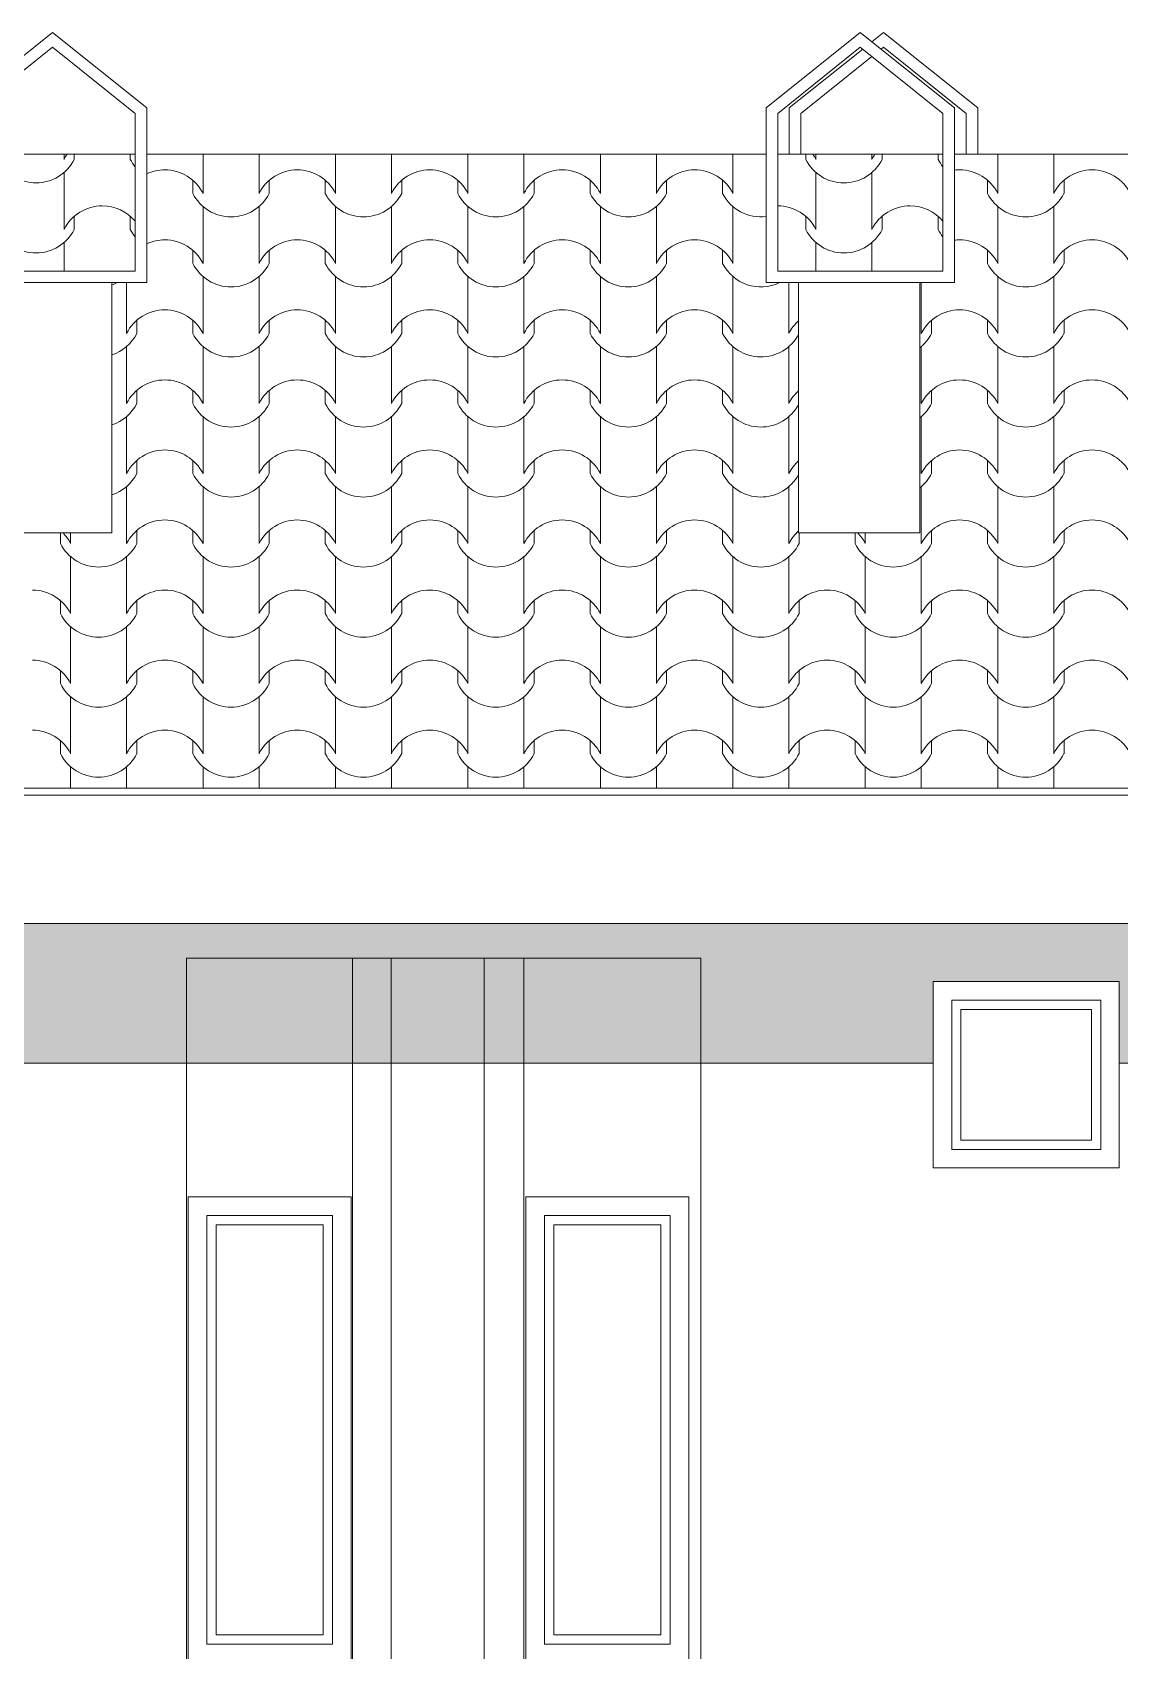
# Model space of a CAD drawing. Header units: millimetres. Extents: x 2791058 to 2855058, y -67651 to -18651.
# Drawn here: x 2807008 to 2809343, y -31333 to -27859 of the extents above; entities that cross this region are included whole.
import ezdxf

# ---------------------------------------------------------------- set-up
doc = ezdxf.new("R2010")
doc.units = ezdxf.units.MM
doc.header["$MEASUREMENT"] = 0
doc.linetypes.add('Hidden Line', pattern=[195.611112, 141.111112, -54.5])
for name, color, linetype, lineweight in [('Exterior walls_Pen_No__1', 7, 'Continuous', 0), ('Exterior walls_Pen_No__80', 3, 'Continuous', 0), ('Lines_Pen_No__20', 1, 'Continuous', 0), ('Shell - Roof_Pen_No__20', 1, 'Continuous', 0), ('Shell - Roof_Pen_No__21', 7, 'Continuous', 0), ('Structural - Bearing_Pen_No__1', 7, 'Continuous', 0)]:
    doc.layers.add(name, color=color, linetype=linetype, lineweight=lineweight)
doc.layers.add('Structural - Bearing_Pen_No__62', color=7, linetype='Continuous', lineweight=0, true_color=0xaaaaaa)

# ---------------------------------------------------------------- blocks, each defined once
blk = doc.blocks.new('*X2', base_point=(2247653.8, -76425))
at = {"layer": 'Structural - Bearing_Pen_No__62', "color": 253, "linetype": 'Continuous', "lineweight": 0, "true_color": 0xaaaaaa}
for p, q in [((2807374.2, -28120.8), (2807374.2, -28144)), ((2807494.5, -28120.8), (2807494.5, -28144)), ((2807658.7, -28120.8), (2807658.7, -28144)), ((2807779, -28120.8), (2807779, -28144)), ((2807943.2, -28120.8), (2807943.2, -28144)), ((2808063.4, -28120.8), (2808063.4, -28144)), ((2808227.7, -28120.8), (2808227.7, -28144)), ((2808347.9, -28120.8), (2808347.9, -28144)), ((2808512.2, -28120.8), (2808512.2, -28144)), ((2809081.1, -28120.8), (2809081.1, -28144)), ((2809201.4, -28120.8), (2809201.4, -28144)), ((2807374.2, -28144), (2807374.2, -28205)), ((2807494.5, -28144), (2807494.5, -28205)), ((2807658.7, -28144), (2807658.7, -28205)), ((2807779, -28144), (2807779, -28205)), ((2807943.2, -28144), (2807943.2, -28205)), ((2808063.4, -28144), (2808063.4, -28205)), ((2808227.7, -28144), (2808227.7, -28205)), ((2808347.9, -28144), (2808347.9, -28205)), ((2808512.2, -28144), (2808512.2, -28205)), ((2809081.1, -28144), (2809081.1, -28205)), ((2809201.4, -28144), (2809201.4, -28205)), ((2807352.2, -28176.9), (2807352.2, -28205)), ((2807516.5, -28176.9), (2807516.5, -28205)), ((2807636.7, -28176.9), (2807636.7, -28205)), ((2807801, -28176.9), (2807801, -28205)), ((2807921.2, -28176.9), (2807921.2, -28205)), ((2808085.4, -28176.9), (2808085.4, -28205)), ((2808205.7, -28176.9), (2808205.7, -28205)), ((2808369.9, -28176.9), (2808369.9, -28205)), ((2808490.2, -28176.9), (2808490.2, -28205)), ((2809059.1, -28176.9), (2809059.1, -28205)), ((2809223.4, -28176.9), (2809223.4, -28205)), ((2807374.2, -28233.4), (2807374.2, -28294.3)), ((2807494.5, -28233.4), (2807494.5, -28294.3)), ((2807658.7, -28233.4), (2807658.7, -28294.3)), ((2807779, -28233.4), (2807779, -28294.3)), ((2807943.2, -28233.4), (2807943.2, -28294.3)), ((2808063.4, -28233.4), (2808063.4, -28294.3)), ((2808227.7, -28233.4), (2808227.7, -28294.3)), ((2808347.9, -28233.4), (2808347.9, -28294.3)), ((2808512.2, -28233.4), (2808512.2, -28294.3)), ((2809081.1, -28233.4), (2809081.1, -28294.3)), ((2809201.4, -28233.4), (2809201.4, -28294.3)), ((2807374.2, -28294.3), (2807374.2, -28355.3)), ((2807494.5, -28294.3), (2807494.5, -28355.3)), ((2807658.7, -28294.3), (2807658.7, -28355.3)), ((2807779, -28294.3), (2807779, -28355.3)), ((2807943.2, -28294.3), (2807943.2, -28355.3)), ((2808063.4, -28294.3), (2808063.4, -28355.3)), ((2808227.7, -28294.3), (2808227.7, -28355.3)), ((2808347.9, -28294.3), (2808347.9, -28355.3)), ((2808512.2, -28294.3), (2808512.2, -28355.3)), ((2809081.1, -28294.3), (2809081.1, -28355.3)), ((2809201.4, -28294.3), (2809201.4, -28355.3)), ((2807352.2, -28327.3), (2807352.2, -28355.3)), ((2807516.5, -28327.3), (2807516.5, -28355.3)), ((2807636.7, -28327.3), (2807636.7, -28355.3)), ((2807801, -28327.3), (2807801, -28355.3)), ((2807921.2, -28327.3), (2807921.2, -28355.3)), ((2808085.4, -28327.3), (2808085.4, -28355.3)), ((2808205.7, -28327.3), (2808205.7, -28355.3)), ((2808369.9, -28327.3), (2808369.9, -28355.3)), ((2808490.2, -28327.3), (2808490.2, -28355.3)), ((2809059.1, -28327.3), (2809059.1, -28355.3)), ((2809223.4, -28327.3), (2809223.4, -28355.3)), ((2807210, -28396.7), (2807210, -28444.7)), ((2807374.2, -28383.7), (2807374.2, -28444.7)), ((2807494.5, -28383.7), (2807494.5, -28444.7)), ((2807658.7, -28383.7), (2807658.7, -28444.7)), ((2807779, -28383.7), (2807779, -28444.7)), ((2807943.2, -28383.7), (2807943.2, -28444.7)), ((2808063.4, -28383.7), (2808063.4, -28444.7)), ((2808227.7, -28383.7), (2808227.7, -28444.7)), ((2808347.9, -28383.7), (2808347.9, -28444.7)), ((2808512.2, -28383.7), (2808512.2, -28444.7)), ((2808632.4, -28396.7), (2808632.4, -28444.7)), ((2808916.9, -28396.7), (2808916.9, -28444.7)), ((2809081.1, -28383.7), (2809081.1, -28444.7)), ((2809201.4, -28383.7), (2809201.4, -28444.7)), ((2807210, -28444.7), (2807210, -28505.6)), ((2807374.2, -28444.7), (2807374.2, -28505.6)), ((2807494.5, -28444.7), (2807494.5, -28505.6)), ((2807658.7, -28444.7), (2807658.7, -28505.6)), ((2807779, -28444.7), (2807779, -28505.6)), ((2807943.2, -28444.7), (2807943.2, -28505.6)), ((2808063.4, -28444.7), (2808063.4, -28505.6)), ((2808227.7, -28444.7), (2808227.7, -28505.6)), ((2808347.9, -28444.7), (2808347.9, -28505.6)), ((2808512.2, -28444.7), (2808512.2, -28505.6)), ((2808632.4, -28444.7), (2808632.4, -28505.6)), ((2808916.9, -28444.7), (2808916.9, -28505.6)), ((2809081.1, -28444.7), (2809081.1, -28505.6)), ((2809201.4, -28444.7), (2809201.4, -28505.6)), ((2807232, -28477.6), (2807232, -28505.6)), ((2807352.2, -28477.6), (2807352.2, -28505.6)), ((2807516.5, -28477.6), (2807516.5, -28505.6)), ((2807636.7, -28477.6), (2807636.7, -28505.6)), ((2807801, -28477.6), (2807801, -28505.6)), ((2807921.2, -28477.6), (2807921.2, -28505.6)), ((2808085.4, -28477.6), (2808085.4, -28505.6)), ((2808205.7, -28477.6), (2808205.7, -28505.6)), ((2808369.9, -28477.6), (2808369.9, -28505.6)), ((2808490.2, -28477.6), (2808490.2, -28505.6)), ((2808938.9, -28477.6), (2808938.9, -28505.6)), ((2809059.1, -28477.6), (2809059.1, -28505.6)), ((2809223.4, -28477.6), (2809223.4, -28505.6)), ((2807210, -28534), (2807210, -28595)), ((2807374.2, -28534), (2807374.2, -28595)), ((2807494.5, -28534), (2807494.5, -28595)), ((2807658.7, -28534), (2807658.7, -28595)), ((2807779, -28534), (2807779, -28595)), ((2807943.2, -28534), (2807943.2, -28595)), ((2808063.4, -28534), (2808063.4, -28595)), ((2808227.7, -28534), (2808227.7, -28595)), ((2808347.9, -28534), (2808347.9, -28595)), ((2808512.2, -28534), (2808512.2, -28595)), ((2808632.4, -28534), (2808632.4, -28595)), ((2808916.9, -28534), (2808916.9, -28595)), ((2809081.1, -28534), (2809081.1, -28595)), ((2809201.4, -28534), (2809201.4, -28595)), ((2807210, -28595), (2807210, -28656)), ((2807374.2, -28595), (2807374.2, -28656)), ((2807494.5, -28595), (2807494.5, -28656)), ((2807658.7, -28595), (2807658.7, -28656)), ((2807779, -28595), (2807779, -28656)), ((2807943.2, -28595), (2807943.2, -28656)), ((2808063.4, -28595), (2808063.4, -28656)), ((2808227.7, -28595), (2808227.7, -28656)), ((2808347.9, -28595), (2808347.9, -28656)), ((2808512.2, -28595), (2808512.2, -28656)), ((2808632.4, -28595), (2808632.4, -28656)), ((2808916.9, -28595), (2808916.9, -28656)), ((2809081.1, -28595), (2809081.1, -28656)), ((2809201.4, -28595), (2809201.4, -28656)), ((2807232, -28627.9), (2807232, -28656)), ((2807352.2, -28627.9), (2807352.2, -28656)), ((2807516.5, -28627.9), (2807516.5, -28656)), ((2807636.7, -28627.9), (2807636.7, -28656)), ((2807801, -28627.9), (2807801, -28656)), ((2807921.2, -28627.9), (2807921.2, -28656)), ((2808085.4, -28627.9), (2808085.4, -28656)), ((2808205.7, -28627.9), (2808205.7, -28656)), ((2808369.9, -28627.9), (2808369.9, -28656)), ((2808490.2, -28627.9), (2808490.2, -28656)), ((2808938.9, -28627.9), (2808938.9, -28656)), ((2809059.1, -28627.9), (2809059.1, -28656)), ((2809223.4, -28627.9), (2809223.4, -28656)), ((2807210, -28684.4), (2807210, -28745.3)), ((2807374.2, -28684.4), (2807374.2, -28745.3)), ((2807494.5, -28684.4), (2807494.5, -28745.3)), ((2807658.7, -28684.4), (2807658.7, -28745.3)), ((2807779, -28684.4), (2807779, -28745.3)), ((2807943.2, -28684.4), (2807943.2, -28745.3)), ((2808063.4, -28684.4), (2808063.4, -28745.3)), ((2808227.7, -28684.4), (2808227.7, -28745.3)), ((2808347.9, -28684.4), (2808347.9, -28745.3)), ((2808512.2, -28684.4), (2808512.2, -28745.3)), ((2808632.4, -28684.4), (2808632.4, -28745.3)), ((2808916.9, -28684.4), (2808916.9, -28745.3)), ((2809081.1, -28684.4), (2809081.1, -28745.3)), ((2809201.4, -28684.4), (2809201.4, -28745.3)), ((2807210, -28745.3), (2807210, -28806.3)), ((2807374.2, -28745.3), (2807374.2, -28806.3)), ((2807494.5, -28745.3), (2807494.5, -28806.3)), ((2807658.7, -28745.3), (2807658.7, -28806.3)), ((2807779, -28745.3), (2807779, -28806.3)), ((2807943.2, -28745.3), (2807943.2, -28806.3)), ((2808063.4, -28745.3), (2808063.4, -28806.3)), ((2808227.7, -28745.3), (2808227.7, -28806.3)), ((2808347.9, -28745.3), (2808347.9, -28806.3)), ((2808512.2, -28745.3), (2808512.2, -28806.3)), ((2808632.4, -28745.3), (2808632.4, -28806.3)), ((2808916.9, -28745.3), (2808916.9, -28806.3)), ((2809081.1, -28745.3), (2809081.1, -28806.3)), ((2809201.4, -28745.3), (2809201.4, -28806.3)), ((2807232, -28778.3), (2807232, -28806.3)), ((2807352.2, -28778.3), (2807352.2, -28806.3)), ((2807516.5, -28778.3), (2807516.5, -28806.3)), ((2807636.7, -28778.3), (2807636.7, -28806.3)), ((2807801, -28778.3), (2807801, -28806.3)), ((2807921.2, -28778.3), (2807921.2, -28806.3)), ((2808085.4, -28778.3), (2808085.4, -28806.3)), ((2808205.7, -28778.3), (2808205.7, -28806.3)), ((2808369.9, -28778.3), (2808369.9, -28806.3)), ((2808490.2, -28778.3), (2808490.2, -28806.3)), ((2808938.9, -28778.3), (2808938.9, -28806.3)), ((2809059.1, -28778.3), (2809059.1, -28806.3)), ((2809223.4, -28778.3), (2809223.4, -28806.3)), ((2807210, -28834.7), (2807210, -28895.7)), ((2807374.2, -28834.7), (2807374.2, -28895.7)), ((2807494.5, -28834.7), (2807494.5, -28895.7)), ((2807658.7, -28834.7), (2807658.7, -28895.7)), ((2807779, -28834.7), (2807779, -28895.7)), ((2807943.2, -28834.7), (2807943.2, -28895.7)), ((2808063.4, -28834.7), (2808063.4, -28895.7)), ((2808227.7, -28834.7), (2808227.7, -28895.7)), ((2808347.9, -28834.7), (2808347.9, -28895.7)), ((2808512.2, -28834.7), (2808512.2, -28895.7)), ((2808632.4, -28834.7), (2808632.4, -28895.7)), ((2808916.9, -28834.7), (2808916.9, -28895.7)), ((2809081.1, -28834.7), (2809081.1, -28895.7)), ((2809201.4, -28834.7), (2809201.4, -28895.7)), ((2807210, -28895.7), (2807210, -28956.6)), ((2807374.2, -28895.7), (2807374.2, -28956.6)), ((2807494.5, -28895.7), (2807494.5, -28956.6)), ((2807658.7, -28895.7), (2807658.7, -28956.6)), ((2807779, -28895.7), (2807779, -28956.6)), ((2807943.2, -28895.7), (2807943.2, -28956.6)), ((2808063.4, -28895.7), (2808063.4, -28956.6)), ((2808227.7, -28895.7), (2808227.7, -28956.6)), ((2808347.9, -28895.7), (2808347.9, -28956.6)), ((2808512.2, -28895.7), (2808512.2, -28956.6)), ((2808632.4, -28895.7), (2808632.4, -28956.6)), ((2808916.9, -28895.7), (2808916.9, -28956.6)), ((2809081.1, -28895.7), (2809081.1, -28956.6)), ((2809201.4, -28895.7), (2809201.4, -28956.6)), ((2807067.8, -28933.9), (2807067.8, -28956.6)), ((2807089.8, -28933.9), (2807089.8, -28956.6)), ((2807232, -28928.6), (2807232, -28956.6)), ((2807352.2, -28928.6), (2807352.2, -28956.6)), ((2807516.5, -28928.6), (2807516.5, -28956.6)), ((2807636.7, -28928.6), (2807636.7, -28956.6)), ((2807801, -28928.6), (2807801, -28956.6)), ((2807921.2, -28928.6), (2807921.2, -28956.6)), ((2808085.4, -28928.6), (2808085.4, -28956.6)), ((2808205.7, -28928.6), (2808205.7, -28956.6)), ((2808369.9, -28928.6), (2808369.9, -28956.6)), ((2808490.2, -28928.6), (2808490.2, -28956.6)), ((2808654.4, -28933.9), (2808654.4, -28956.6)), ((2808774.6, -28933.9), (2808774.6, -28956.6)), ((2808796.6, -28933.9), (2808796.6, -28956.6)), ((2808938.9, -28928.6), (2808938.9, -28956.6)), ((2809059.1, -28928.6), (2809059.1, -28956.6)), ((2809223.4, -28928.6), (2809223.4, -28956.6)), ((2807089.8, -28985), (2807089.8, -29046)), ((2807210, -28985), (2807210, -29046)), ((2807374.2, -28985), (2807374.2, -29046)), ((2807494.5, -28985), (2807494.5, -29046)), ((2807658.7, -28985), (2807658.7, -29046)), ((2807779, -28985), (2807779, -29046)), ((2807943.2, -28985), (2807943.2, -29046)), ((2808063.4, -28985), (2808063.4, -29046)), ((2808227.7, -28985), (2808227.7, -29046)), ((2808347.9, -28985), (2808347.9, -29046)), ((2808512.2, -28985), (2808512.2, -29046)), ((2808632.4, -28985), (2808632.4, -29046)), ((2808796.6, -28985), (2808796.6, -29046)), ((2808916.9, -28985), (2808916.9, -29046)), ((2809081.1, -28985), (2809081.1, -29046)), ((2809201.4, -28985), (2809201.4, -29046)), ((2807089.8, -29046), (2807089.8, -29107)), ((2807210, -29046), (2807210, -29107)), ((2807374.2, -29046), (2807374.2, -29107)), ((2807494.5, -29046), (2807494.5, -29107)), ((2807658.7, -29046), (2807658.7, -29107)), ((2807779, -29046), (2807779, -29107)), ((2807943.2, -29046), (2807943.2, -29107)), ((2808063.4, -29046), (2808063.4, -29107)), ((2808227.7, -29046), (2808227.7, -29107)), ((2808347.9, -29046), (2808347.9, -29107)), ((2808512.2, -29046), (2808512.2, -29107)), ((2808632.4, -29046), (2808632.4, -29107)), ((2808796.6, -29046), (2808796.6, -29107)), ((2808916.9, -29046), (2808916.9, -29107)), ((2809081.1, -29046), (2809081.1, -29107)), ((2809201.4, -29046), (2809201.4, -29107)), ((2807067.8, -29079), (2807067.8, -29107)), ((2807232, -29079), (2807232, -29107)), ((2807352.2, -29079), (2807352.2, -29107)), ((2807516.5, -29079), (2807516.5, -29107)), ((2807636.7, -29079), (2807636.7, -29107)), ((2807801, -29079), (2807801, -29107)), ((2807921.2, -29079), (2807921.2, -29107)), ((2808085.4, -29079), (2808085.4, -29107)), ((2808205.7, -29079), (2808205.7, -29107)), ((2808369.9, -29079), (2808369.9, -29107)), ((2808490.2, -29079), (2808490.2, -29107)), ((2808654.4, -29079), (2808654.4, -29107)), ((2808774.6, -29079), (2808774.6, -29107)), ((2808938.9, -29079), (2808938.9, -29107)), ((2809059.1, -29079), (2809059.1, -29107)), ((2809223.4, -29079), (2809223.4, -29107)), ((2807089.8, -29135.4), (2807089.8, -29196.3)), ((2807210, -29135.4), (2807210, -29196.3)), ((2807374.2, -29135.4), (2807374.2, -29196.3)), ((2807494.5, -29135.4), (2807494.5, -29196.3)), ((2807658.7, -29135.4), (2807658.7, -29196.3)), ((2807779, -29135.4), (2807779, -29196.3)), ((2807943.2, -29135.4), (2807943.2, -29196.3)), ((2808063.4, -29135.4), (2808063.4, -29196.3)), ((2808227.7, -29135.4), (2808227.7, -29196.3)), ((2808347.9, -29135.4), (2808347.9, -29196.3)), ((2808512.2, -29135.4), (2808512.2, -29196.3)), ((2808632.4, -29135.4), (2808632.4, -29196.3)), ((2808796.6, -29135.4), (2808796.6, -29196.3)), ((2808916.9, -29135.4), (2808916.9, -29196.3)), ((2809081.1, -29135.4), (2809081.1, -29196.3)), ((2809201.4, -29135.4), (2809201.4, -29196.3)), ((2807089.8, -29196.3), (2807089.8, -29257.3)), ((2807210, -29196.3), (2807210, -29257.3)), ((2807374.2, -29196.3), (2807374.2, -29257.3)), ((2807494.5, -29196.3), (2807494.5, -29257.3)), ((2807658.7, -29196.3), (2807658.7, -29257.3)), ((2807779, -29196.3), (2807779, -29257.3)), ((2807943.2, -29196.3), (2807943.2, -29257.3)), ((2808063.4, -29196.3), (2808063.4, -29257.3)), ((2808227.7, -29196.3), (2808227.7, -29257.3)), ((2808347.9, -29196.3), (2808347.9, -29257.3)), ((2808512.2, -29196.3), (2808512.2, -29257.3)), ((2808632.4, -29196.3), (2808632.4, -29257.3)), ((2808796.6, -29196.3), (2808796.6, -29257.3)), ((2808916.9, -29196.3), (2808916.9, -29257.3)), ((2809081.1, -29196.3), (2809081.1, -29257.3)), ((2809201.4, -29196.3), (2809201.4, -29257.3)), ((2807067.8, -29229.3), (2807067.8, -29257.3)), ((2807232, -29229.3), (2807232, -29257.3)), ((2807352.2, -29229.3), (2807352.2, -29257.3)), ((2807516.5, -29229.3), (2807516.5, -29257.3)), ((2807636.7, -29229.3), (2807636.7, -29257.3)), ((2807801, -29229.3), (2807801, -29257.3)), ((2807921.2, -29229.3), (2807921.2, -29257.3)), ((2808085.4, -29229.3), (2808085.4, -29257.3)), ((2808205.7, -29229.3), (2808205.7, -29257.3)), ((2808369.9, -29229.3), (2808369.9, -29257.3)), ((2808490.2, -29229.3), (2808490.2, -29257.3)), ((2808654.4, -29229.3), (2808654.4, -29257.3)), ((2808774.6, -29229.3), (2808774.6, -29257.3)), ((2808938.9, -29229.3), (2808938.9, -29257.3)), ((2809059.1, -29229.3), (2809059.1, -29257.3)), ((2809223.4, -29229.3), (2809223.4, -29257.3)), ((2807089.8, -29285.7), (2807089.8, -29346.7)), ((2807210, -29285.7), (2807210, -29346.7)), ((2807374.2, -29285.7), (2807374.2, -29346.7)), ((2807494.5, -29285.7), (2807494.5, -29346.7)), ((2807658.7, -29285.7), (2807658.7, -29346.7)), ((2807779, -29285.7), (2807779, -29346.7)), ((2807943.2, -29285.7), (2807943.2, -29346.7)), ((2808063.4, -29285.7), (2808063.4, -29346.7)), ((2808227.7, -29285.7), (2808227.7, -29346.7)), ((2808347.9, -29285.7), (2808347.9, -29346.7)), ((2808512.2, -29285.7), (2808512.2, -29346.7)), ((2808632.4, -29285.7), (2808632.4, -29346.7)), ((2808796.6, -29285.7), (2808796.6, -29346.7)), ((2808916.9, -29285.7), (2808916.9, -29346.7)), ((2809081.1, -29285.7), (2809081.1, -29346.7)), ((2809201.4, -29285.7), (2809201.4, -29346.7)), ((2807089.8, -29346.7), (2807089.8, -29407.7)), ((2807210, -29346.7), (2807210, -29407.7)), ((2807374.2, -29346.7), (2807374.2, -29407.7)), ((2807494.5, -29346.7), (2807494.5, -29407.7)), ((2807658.7, -29346.7), (2807658.7, -29407.7)), ((2807779, -29346.7), (2807779, -29407.7)), ((2807943.2, -29346.7), (2807943.2, -29407.7)), ((2808063.4, -29346.7), (2808063.4, -29407.7)), ((2808227.7, -29346.7), (2808227.7, -29407.7)), ((2808347.9, -29346.7), (2808347.9, -29407.7)), ((2808512.2, -29346.7), (2808512.2, -29407.7)), ((2808632.4, -29346.7), (2808632.4, -29407.7)), ((2808796.6, -29346.7), (2808796.6, -29407.7)), ((2808916.9, -29346.7), (2808916.9, -29407.7)), ((2809081.1, -29346.7), (2809081.1, -29407.7)), ((2809201.4, -29346.7), (2809201.4, -29407.7)), ((2807067.8, -29379.6), (2807067.8, -29407.7)), ((2807232, -29379.6), (2807232, -29407.7)), ((2807352.2, -29379.6), (2807352.2, -29407.7)), ((2807516.5, -29379.6), (2807516.5, -29407.7)), ((2807636.7, -29379.6), (2807636.7, -29407.7)), ((2807801, -29379.6), (2807801, -29407.7)), ((2807921.2, -29379.6), (2807921.2, -29407.7)), ((2808085.4, -29379.6), (2808085.4, -29407.7)), ((2808205.7, -29379.6), (2808205.7, -29407.7)), ((2808369.9, -29379.6), (2808369.9, -29407.7)), ((2808490.2, -29379.6), (2808490.2, -29407.7)), ((2808654.4, -29379.6), (2808654.4, -29407.7)), ((2808774.6, -29379.6), (2808774.6, -29407.7)), ((2808938.9, -29379.6), (2808938.9, -29407.7)), ((2809059.1, -29379.6), (2809059.1, -29407.7)), ((2809223.4, -29379.6), (2809223.4, -29407.7)), ((2807089.8, -29436.1), (2807089.8, -29482)), ((2807210, -29436.1), (2807210, -29482)), ((2807374.2, -29436.1), (2807374.2, -29482)), ((2807494.5, -29436.1), (2807494.5, -29482)), ((2807658.7, -29436.1), (2807658.7, -29482)), ((2807779, -29436.1), (2807779, -29482)), ((2807943.2, -29436.1), (2807943.2, -29482)), ((2808063.4, -29436.1), (2808063.4, -29482)), ((2808227.7, -29436.1), (2808227.7, -29482)), ((2808347.9, -29436.1), (2808347.9, -29482)), ((2808512.2, -29436.1), (2808512.2, -29482)), ((2808632.4, -29436.1), (2808632.4, -29482)), ((2808796.6, -29436.1), (2808796.6, -29482)), ((2808916.9, -29436.1), (2808916.9, -29482)), ((2809081.1, -29436.1), (2809081.1, -29482)), ((2809201.4, -29436.1), (2809201.4, -29482))]:
    blk.add_line(p, q, dxfattribs=at)
for centre, radius, start, end in [((2807292.4, -28246.9), 92.5, 90.1705, 114.9704), ((2807291.8, -28246.9), 92.5, 26.9885, 89.8295), ((2807576.9, -28246.9), 92.5, 90.1705, 153.0115), ((2807576.3, -28246.9), 92.5, 26.9885, 89.8295), ((2807861.4, -28246.9), 92.5, 90.1705, 153.0115), ((2807860.8, -28246.9), 92.5, 26.9885, 89.8295), ((2808145.8, -28246.9), 92.5, 90.1705, 153.0115), ((2808145.3, -28246.9), 92.5, 26.9885, 89.8295), ((2808430.3, -28246.9), 92.5, 90.1705, 153.0115), ((2808429.8, -28246.9), 92.5, 26.9885, 89.8295), ((2808999.3, -28246.9), 92.5, 90.1705, 96.7792), ((2808998.7, -28246.9), 92.5, 26.9885, 89.8295), ((2809283.8, -28246.9), 92.5, 90.1705, 153.0115), ((2809283.2, -28246.9), 92.5, 26.9885, 89.8295), ((2807434.4, -28163.7), 91.9, 206.7044, 333.2956), ((2807718.8, -28163.7), 91.9, 206.7044, 333.2956), ((2808003.3, -28163.7), 91.9, 206.7044, 333.2956), ((2808287.8, -28163.7), 91.9, 206.7044, 333.2956), ((2808572.3, -28163.7), 91.9, 206.7044, 276.9227), ((2809141.2, -28163.7), 91.9, 206.7044, 333.2956), ((2807292.4, -28397.3), 92.5, 90.1705, 114.9704), ((2807291.8, -28397.3), 92.5, 26.9885, 89.8295), ((2807576.9, -28397.3), 92.5, 90.1705, 153.0115), ((2807576.3, -28397.3), 92.5, 26.9885, 89.8295), ((2807861.4, -28397.3), 92.5, 90.1705, 153.0115), ((2807860.8, -28397.3), 92.5, 26.9885, 89.8295), ((2808145.8, -28397.3), 92.5, 90.1705, 153.0115), ((2808145.3, -28397.3), 92.5, 26.9885, 89.8295), ((2808430.3, -28397.3), 92.5, 90.1705, 153.0115), ((2808429.8, -28397.3), 92.5, 26.9885, 89.8295), ((2808999.3, -28397.3), 92.5, 90.1705, 96.7792), ((2808998.7, -28397.3), 92.5, 26.9885, 89.8295), ((2809283.8, -28397.3), 92.5, 90.1705, 153.0115), ((2809283.2, -28397.3), 92.5, 26.9885, 89.8295), ((2807434.4, -28314), 91.9, 206.7044, 333.2956), ((2807718.8, -28314), 91.9, 206.7044, 333.2956), ((2808003.3, -28314), 91.9, 206.7044, 333.2956), ((2808287.8, -28314), 91.9, 206.7044, 333.2956), ((2808572.3, -28314), 91.9, 206.7044, 295.9223), ((2809141.2, -28314), 91.9, 206.7044, 333.2956), ((2807149.9, -28314), 91.9, 288.0477, 295.9223), ((2807292.4, -28547.6), 92.5, 90.1705, 153.0115), ((2807291.8, -28547.6), 92.5, 26.9885, 89.8295), ((2807576.9, -28547.6), 92.5, 90.1705, 153.0115), ((2807576.3, -28547.6), 92.5, 26.9885, 89.8295), ((2807861.4, -28547.6), 92.5, 90.1705, 153.0115), ((2807860.8, -28547.6), 92.5, 26.9885, 89.8295), ((2808145.8, -28547.6), 92.5, 90.1705, 153.0115), ((2808145.3, -28547.6), 92.5, 26.9885, 89.8295), ((2808430.3, -28547.6), 92.5, 90.1705, 153.0115), ((2808429.8, -28547.6), 92.5, 26.9885, 89.8295), ((2808714.8, -28547.6), 92.5, 131.6362, 153.0115), ((2808999.3, -28547.6), 92.5, 90.1705, 153.0115), ((2808998.7, -28547.6), 92.5, 26.9885, 89.8295), ((2809283.8, -28547.6), 92.5, 90.1705, 153.0115), ((2809283.2, -28547.6), 92.5, 26.9885, 89.8295), ((2807149.9, -28464.3), 91.9, 288.0477, 333.2956), ((2807434.4, -28464.3), 91.9, 206.7044, 333.2956), ((2807718.8, -28464.3), 91.9, 206.7044, 333.2956), ((2808003.3, -28464.3), 91.9, 206.7044, 333.2956), ((2808287.8, -28464.3), 91.9, 206.7044, 333.2956), ((2808572.3, -28464.3), 91.9, 206.7044, 331.8844), ((2808856.8, -28464.3), 91.9, 308.003, 333.2956), ((2809141.2, -28464.3), 91.9, 206.7044, 333.2956), ((2807292.4, -28697.9), 92.5, 90.1705, 153.0115), ((2807291.8, -28697.9), 92.5, 26.9885, 89.8295), ((2807576.9, -28697.9), 92.5, 90.1705, 153.0115), ((2807576.3, -28697.9), 92.5, 26.9885, 89.8295), ((2807861.4, -28697.9), 92.5, 90.1705, 153.0115), ((2807860.8, -28697.9), 92.5, 26.9885, 89.8295), ((2808145.8, -28697.9), 92.5, 90.1705, 153.0115), ((2808145.3, -28697.9), 92.5, 26.9885, 89.8295), ((2808430.3, -28697.9), 92.5, 90.1705, 153.0115), ((2808429.8, -28697.9), 92.5, 26.9885, 89.8295), ((2808999.3, -28697.9), 92.5, 90.1705, 153.0115), ((2808998.7, -28697.9), 92.5, 26.9885, 89.8295), ((2809283.8, -28697.9), 92.5, 90.1705, 153.0115), ((2809283.2, -28697.9), 92.5, 26.9885, 89.8295), ((2807149.9, -28614.7), 91.9, 288.0477, 333.2956), ((2807434.4, -28614.7), 91.9, 206.7044, 333.2956), ((2807718.8, -28614.7), 91.9, 206.7044, 333.2956), ((2808003.3, -28614.7), 91.9, 206.7044, 333.2956), ((2808287.8, -28614.7), 91.9, 206.7044, 333.2956), ((2808572.3, -28614.7), 91.9, 206.7044, 331.8844), ((2808714.8, -28697.9), 92.5, 131.6362, 153.0115), ((2808856.8, -28614.7), 91.9, 308.003, 333.2956), ((2809141.2, -28614.7), 91.9, 206.7044, 333.2956), ((2807292.4, -28848.3), 92.5, 90.1705, 153.0115), ((2807291.8, -28848.3), 92.5, 26.9885, 89.8295), ((2807576.9, -28848.3), 92.5, 90.1705, 153.0115), ((2807576.3, -28848.3), 92.5, 26.9885, 89.8295), ((2807861.4, -28848.3), 92.5, 90.1705, 153.0115), ((2807860.8, -28848.3), 92.5, 26.9885, 89.8295), ((2808145.8, -28848.3), 92.5, 90.1705, 153.0115), ((2808145.3, -28848.3), 92.5, 26.9885, 89.8295), ((2808430.3, -28848.3), 92.5, 90.1705, 153.0115), ((2808429.8, -28848.3), 92.5, 26.9885, 89.8295), ((2808999.3, -28848.3), 92.5, 90.1705, 153.0115), ((2808998.7, -28848.3), 92.5, 26.9885, 89.8295), ((2809283.8, -28848.3), 92.5, 90.1705, 153.0115), ((2809283.2, -28848.3), 92.5, 26.9885, 89.8295), ((2808714.8, -28848.3), 92.5, 131.6362, 153.0115), ((2807149.9, -28765), 91.9, 288.0477, 333.2956), ((2807434.4, -28765), 91.9, 206.7044, 333.2956), ((2807718.8, -28765), 91.9, 206.7044, 333.2956), ((2808003.3, -28765), 91.9, 206.7044, 333.2956), ((2808287.8, -28765), 91.9, 206.7044, 333.2956), ((2808572.3, -28765), 91.9, 206.7044, 331.8844), ((2808856.8, -28765), 91.9, 308.003, 333.2956), ((2809141.2, -28765), 91.9, 206.7044, 333.2956), ((2807007.4, -28998.6), 92.5, 26.9885, 44.405), ((2807292.4, -28998.6), 92.5, 90.1705, 153.0115), ((2807291.8, -28998.6), 92.5, 26.9885, 89.8295), ((2807576.9, -28998.6), 92.5, 90.1705, 153.0115), ((2807576.3, -28998.6), 92.5, 26.9885, 89.8295), ((2807861.4, -28998.6), 92.5, 90.1705, 153.0115), ((2807860.8, -28998.6), 92.5, 26.9885, 89.8295), ((2808145.8, -28998.6), 92.5, 90.1705, 153.0115), ((2808145.3, -28998.6), 92.5, 26.9885, 89.8295), ((2808430.3, -28998.6), 92.5, 90.1705, 153.0115), ((2808429.8, -28998.6), 92.5, 26.9885, 89.8295), ((2808714.8, -28998.6), 92.5, 131.6362, 153.0115), ((2808714.2, -28998.6), 92.5, 26.9885, 44.405), ((2808999.3, -28998.6), 92.5, 90.1705, 153.0115), ((2808998.7, -28998.6), 92.5, 26.9885, 89.8295), ((2809283.8, -28998.6), 92.5, 90.1705, 153.0115), ((2809283.2, -28998.6), 92.5, 26.9885, 89.8295), ((2807149.9, -28915.3), 91.9, 206.7044, 333.2956), ((2807434.4, -28915.3), 91.9, 206.7044, 333.2956), ((2807718.8, -28915.3), 91.9, 206.7044, 333.2956), ((2808003.3, -28915.3), 91.9, 206.7044, 333.2956), ((2808287.8, -28915.3), 91.9, 206.7044, 333.2956), ((2808572.3, -28915.3), 91.9, 206.7044, 333.2956), ((2808856.8, -28915.3), 91.9, 206.7044, 333.2956), ((2809141.2, -28915.3), 91.9, 206.7044, 333.2956), ((2807007.4, -29148.9), 92.5, 26.9885, 89.8295), ((2807292.4, -29148.9), 92.5, 90.1705, 153.0115), ((2807291.8, -29148.9), 92.5, 26.9885, 89.8295), ((2807576.9, -29148.9), 92.5, 90.1705, 153.0115), ((2807576.3, -29148.9), 92.5, 26.9885, 89.8295), ((2807861.4, -29148.9), 92.5, 90.1705, 153.0115), ((2807860.8, -29148.9), 92.5, 26.9885, 89.8295), ((2808145.8, -29148.9), 92.5, 90.1705, 153.0115), ((2808145.3, -29148.9), 92.5, 26.9885, 89.8295), ((2808430.3, -29148.9), 92.5, 90.1705, 153.0115), ((2808429.8, -29148.9), 92.5, 26.9885, 89.8295), ((2808714.8, -29148.9), 92.5, 90.1705, 153.0115), ((2808714.2, -29148.9), 92.5, 26.9885, 89.8295), ((2808999.3, -29148.9), 92.5, 90.1705, 153.0115), ((2808998.7, -29148.9), 92.5, 26.9885, 89.8295), ((2809283.8, -29148.9), 92.5, 90.1705, 153.0115), ((2809283.2, -29148.9), 92.5, 26.9885, 89.8295), ((2807149.9, -29065.7), 91.9, 206.7044, 333.2956), ((2807434.4, -29065.7), 91.9, 206.7044, 333.2956), ((2807718.8, -29065.7), 91.9, 206.7044, 333.2956), ((2808003.3, -29065.7), 91.9, 206.7044, 333.2956), ((2808287.8, -29065.7), 91.9, 206.7044, 333.2956), ((2808572.3, -29065.7), 91.9, 206.7044, 333.2956), ((2808856.8, -29065.7), 91.9, 206.7044, 333.2956), ((2809141.2, -29065.7), 91.9, 206.7044, 333.2956), ((2807007.4, -29299.3), 92.5, 26.9885, 89.8295), ((2807292.4, -29299.3), 92.5, 90.1705, 153.0115), ((2807291.8, -29299.3), 92.5, 26.9885, 89.8295), ((2807576.9, -29299.3), 92.5, 90.1705, 153.0115), ((2807576.3, -29299.3), 92.5, 26.9885, 89.8295), ((2807861.4, -29299.3), 92.5, 90.1705, 153.0115), ((2807860.8, -29299.3), 92.5, 26.9885, 89.8295), ((2808145.8, -29299.3), 92.5, 90.1705, 153.0115), ((2808145.3, -29299.3), 92.5, 26.9885, 89.8295), ((2808430.3, -29299.3), 92.5, 90.1705, 153.0115), ((2808429.8, -29299.3), 92.5, 26.9885, 89.8295), ((2808714.8, -29299.3), 92.5, 90.1705, 153.0115), ((2808714.2, -29299.3), 92.5, 26.9885, 89.8295), ((2808999.3, -29299.3), 92.5, 90.1705, 153.0115), ((2808998.7, -29299.3), 92.5, 26.9885, 89.8295), ((2809283.8, -29299.3), 92.5, 90.1705, 153.0115), ((2809283.2, -29299.3), 92.5, 26.9885, 89.8295), ((2807149.9, -29216), 91.9, 206.7044, 333.2956), ((2807434.4, -29216), 91.9, 206.7044, 333.2956), ((2807718.8, -29216), 91.9, 206.7044, 333.2956), ((2808003.3, -29216), 91.9, 206.7044, 333.2956), ((2808287.8, -29216), 91.9, 206.7044, 333.2956), ((2808572.3, -29216), 91.9, 206.7044, 333.2956), ((2808856.8, -29216), 91.9, 206.7044, 333.2956), ((2809141.2, -29216), 91.9, 206.7044, 333.2956), ((2807007.4, -29449.6), 92.5, 26.9885, 89.8295), ((2807292.4, -29449.6), 92.5, 90.1705, 153.0115), ((2807291.8, -29449.6), 92.5, 26.9885, 89.8295), ((2807576.9, -29449.6), 92.5, 90.1705, 153.0115), ((2807576.3, -29449.6), 92.5, 26.9885, 89.8295), ((2807861.4, -29449.6), 92.5, 90.1705, 153.0115), ((2807860.8, -29449.6), 92.5, 26.9885, 89.8295), ((2808145.8, -29449.6), 92.5, 90.1705, 153.0115), ((2808145.3, -29449.6), 92.5, 26.9885, 89.8295), ((2808430.3, -29449.6), 92.5, 90.1705, 153.0115), ((2808429.8, -29449.6), 92.5, 26.9885, 89.8295), ((2808714.8, -29449.6), 92.5, 90.1705, 153.0115), ((2808714.2, -29449.6), 92.5, 26.9885, 89.8295), ((2808999.3, -29449.6), 92.5, 90.1705, 153.0115), ((2808998.7, -29449.6), 92.5, 26.9885, 89.8295), ((2809283.8, -29449.6), 92.5, 90.1705, 153.0115), ((2809283.2, -29449.6), 92.5, 26.9885, 89.8295), ((2807149.9, -29366.3), 91.9, 206.7044, 333.2956), ((2807434.4, -29366.3), 91.9, 206.7044, 333.2956), ((2807718.8, -29366.3), 91.9, 206.7044, 333.2956), ((2808003.3, -29366.3), 91.9, 206.7044, 333.2956), ((2808287.8, -29366.3), 91.9, 206.7044, 333.2956), ((2808572.3, -29366.3), 91.9, 206.7044, 333.2956), ((2808856.8, -29366.3), 91.9, 206.7044, 333.2956), ((2809141.2, -29366.3), 91.9, 206.7044, 333.2956)]:
    blk.add_arc(centre, radius, start, end, dxfattribs=at)
blk = doc.blocks.new('Fill_1', base_point=(2247653.8, -74425))
at = {"layer": 'Structural - Bearing_Pen_No__1', "color": 7, "linetype": 'Continuous', "lineweight": 0}
for p, q in [((2808583.4, -28120.8), (2807253.4, -28120.8)), ((2807253.4, -28120.8), (2807253.4, -28396.7)), ((2808583.4, -28396.7), (2808583.4, -28120.8)), ((2811482.3, -28120.8), (2808988.4, -28120.8)), ((2808988.4, -28120.8), (2808988.4, -28396.7)), ((2807253.4, -28396.7), (2807178.4, -28396.7)), ((2807178.4, -28396.7), (2807178.4, -28933.9)), ((2808653.4, -28396.7), (2808583.4, -28396.7)), ((2808653.4, -28933.9), (2808653.4, -28396.7)), ((2808988.4, -28396.7), (2808913.4, -28396.7)), ((2808913.4, -28396.7), (2808913.4, -28933.9)), ((2807178.4, -28933.9), (2806918.4, -28933.9)), ((2808913.4, -28933.9), (2808653.4, -28933.9)), ((2803928.4, -29482), (2811482.3, -29482))]:
    blk.add_line(p, q, dxfattribs=at)
at = {"layer": 'Structural - Bearing_Pen_No__62', "color": 253, "linetype": 'Continuous', "lineweight": 0, "true_color": 0xaaaaaa}
blk.add_blockref('*X2', (2247653.8, -76425), dxfattribs=at)
blk = doc.blocks.new('*X6', base_point=(2247653.8, -76425))
at = {"layer": 'Structural - Bearing_Pen_No__62', "color": 253, "linetype": 'Continuous', "lineweight": 0, "true_color": 0xaaaaaa}
for p, q in [((2806933.5, -28120.8), (2806933.5, -28132)), ((2806955.5, -28120.8), (2806955.5, -28132)), ((2807075.7, -28120.8), (2807075.7, -28132)), ((2807097.7, -28120.8), (2807097.7, -28132)), ((2807218, -28120.8), (2807218, -28132)), ((2806955.5, -28160.4), (2806955.5, -28221.3)), ((2807075.7, -28160.4), (2807075.7, -28221.3)), ((2806955.5, -28221.3), (2806955.5, -28282.3)), ((2807075.7, -28221.3), (2807075.7, -28282.3)), ((2806933.5, -28254.3), (2806933.5, -28282.3)), ((2807097.7, -28254.3), (2807097.7, -28282.3)), ((2807218, -28254.3), (2807218, -28282.3)), ((2806955.5, -28310.7), (2806955.5, -28371.7)), ((2807075.7, -28310.7), (2807075.7, -28371.7))]:
    blk.add_line(p, q, dxfattribs=at)
for centre, radius, start, end in [((2807015.6, -28090.7), 91.9, 206.7044, 333.2956), ((2806873.1, -28173.9), 92.5, 26.9885, 35.0749), ((2807158.1, -28173.9), 92.5, 144.9251, 153.0115), ((2807300.1, -28090.7), 91.9, 206.7044, 218.723), ((2806873.1, -28324.3), 92.5, 26.9885, 89.8295), ((2807158.1, -28324.3), 92.5, 90.1705, 153.0115), ((2807157.6, -28324.3), 92.5, 40.0376, 89.8295), ((2807015.6, -28241), 91.9, 206.7044, 333.2956), ((2807300.1, -28241), 91.9, 206.7044, 218.723)]:
    blk.add_arc(centre, radius, start, end, dxfattribs=at)
blk = doc.blocks.new('Fill_3', base_point=(2247653.8, -74425))
at = {"layer": 'Structural - Bearing_Pen_No__1', "color": 7, "linetype": 'Continuous', "lineweight": 0}
for p, q in [((2806873.4, -28120.8), (2806873.4, -28371.7)), ((2807228.4, -28120.8), (2806873.4, -28120.8)), ((2807228.4, -28371.7), (2807228.4, -28120.8)), ((2806873.4, -28371.7), (2807228.4, -28371.7))]:
    blk.add_line(p, q, dxfattribs=at)
at = {"layer": 'Structural - Bearing_Pen_No__62', "color": 253, "linetype": 'Continuous', "lineweight": 0, "true_color": 0xaaaaaa}
blk.add_blockref('*X6', (2247653.8, -76425), dxfattribs=at)
blk = doc.blocks.new('*X8', base_point=(2247653.8, -76425))
at = {"layer": 'Structural - Bearing_Pen_No__62', "color": 253, "linetype": 'Continuous', "lineweight": 0, "true_color": 0xaaaaaa}
for p, q in [((2808668.5, -28120.8), (2808668.5, -28132)), ((2808690.5, -28120.8), (2808690.5, -28132)), ((2808810.7, -28120.8), (2808810.7, -28132)), ((2808832.7, -28120.8), (2808832.7, -28132)), ((2808953, -28120.8), (2808953, -28132)), ((2808690.5, -28160.4), (2808690.5, -28221.3)), ((2808810.7, -28160.4), (2808810.7, -28221.3)), ((2808690.5, -28221.3), (2808690.5, -28282.3)), ((2808810.7, -28221.3), (2808810.7, -28282.3)), ((2808668.5, -28254.3), (2808668.5, -28282.3)), ((2808832.7, -28254.3), (2808832.7, -28282.3)), ((2808953, -28254.3), (2808953, -28282.3)), ((2808690.5, -28310.7), (2808690.5, -28371.7)), ((2808810.7, -28310.7), (2808810.7, -28371.7))]:
    blk.add_line(p, q, dxfattribs=at)
for centre, radius, start, end in [((2808750.6, -28090.7), 91.9, 206.7044, 333.2956), ((2808608.1, -28173.9), 92.5, 26.9885, 35.0749), ((2808893.1, -28173.9), 92.5, 144.9251, 153.0115), ((2809035.1, -28090.7), 91.9, 206.7044, 218.723), ((2808608.1, -28324.3), 92.5, 26.9885, 89.8295), ((2808893.1, -28324.3), 92.5, 90.1705, 153.0115), ((2808892.6, -28324.3), 92.5, 40.0376, 89.8295), ((2808750.6, -28241), 91.9, 206.7044, 333.2956), ((2809035.1, -28241), 91.9, 206.7044, 218.723)]:
    blk.add_arc(centre, radius, start, end, dxfattribs=at)
blk = doc.blocks.new('Fill_4', base_point=(2247653.8, -74425))
at = {"layer": 'Structural - Bearing_Pen_No__1', "color": 7, "linetype": 'Continuous', "lineweight": 0}
for p, q in [((2808608.4, -28120.8), (2808608.4, -28371.7)), ((2808963.4, -28120.8), (2808608.4, -28120.8)), ((2808963.4, -28371.7), (2808963.4, -28120.8)), ((2808608.4, -28371.7), (2808963.4, -28371.7))]:
    blk.add_line(p, q, dxfattribs=at)
at = {"layer": 'Structural - Bearing_Pen_No__62', "color": 253, "linetype": 'Continuous', "lineweight": 0, "true_color": 0xaaaaaa}
blk.add_blockref('*X8', (2247653.8, -76425), dxfattribs=at)

msp = doc.modelspace()

# ---------------------------------------------------------------- hatches: boundary and pattern name
at = {"layer": 'Exterior walls_Pen_No__80', "linetype": 'Continuous', "lineweight": 0, "true_color": 0x7fff7f}
msp.add_hatch(color=91, dxfattribs=at).paths.add_polyline_path([(2803943.4, -29772), (2803943.4, -30072), (2804793.3, -30072), (2804793.3, -29897), (2805993.3, -29897), (2805993.3, -30072), (2806363.5, -30072), (2806363.5, -29897), (2806763.5, -29897), (2806763.5, -30072), (2808942.1, -30072), (2808942.1, -29897), (2809342.1, -29897), (2809342.1, -30072), (2809767.8, -30072), (2809767.8, -29897), (2810967.8, -29897), (2810967.8, -30072), (2812588.9, -30072), (2812588.9, -29897), (2813788.9, -29897), (2813788.9, -30072), (2814217.2, -30072), (2814217.2, -29897), (2814617.2, -29897), (2814617.2, -30072), (2816727.9, -30072), (2816727.9, -29897), (2817127.9, -29897), (2817127.9, -30072), (2817570, -30072), (2817570, -29897), (2818770, -29897), (2818770, -30072), (2819623.4, -30072), (2819623.4, -29772)])

# ---------------------------------------------------------------- linework, layer by layer
at = {"layer": 'Exterior walls_Pen_No__1', "color": 7, "linetype": 'Continuous', "lineweight": 0, "flags": 128}
msp.add_lwpolyline([(2819623.4, -29772), (2803943.4, -29772), (2803943.4, -30072), (2804793.3, -30072), (2804793.3, -29897), (2805993.3, -29897), (2805993.3, -30072), (2806363.5, -30072), (2806363.5, -29897), (2806763.5, -29897), (2806763.5, -30072), (2808942.1, -30072), (2808942.1, -29897), (2809342.1, -29897), (2809342.1, -30072), (2809767.8, -30072), (2809767.8, -29897), (2810967.8, -29897), (2810967.8, -30072), (2812588.9, -30072)], dxfattribs=at)
at = {"layer": 'Lines_Pen_No__20', "color": 1, "linetype": 'Hidden Line', "lineweight": 0}
for p, q in [((2808942.1, -29967), (2808942.1, -29897)), ((2808942.1, -29897), (2809342.1, -29897)), ((2809342.1, -29967), (2809342.1, -29897)), ((2809342.1, -29967), (2809342.1, -29897))]:
    msp.add_line(p, q, dxfattribs=at)
at = {"layer": 'Lines_Pen_No__20', "color": 1, "linetype": 'Continuous', "lineweight": 0}
for points in [[(2809342.1, -29897), (2808942.1, -29897), (2808942.1, -30297), (2809342.1, -30297)], [(2809302.1, -29937), (2808982.1, -29937), (2808982.1, -30257), (2809302.1, -30257)], [(2809282.1, -29957), (2809002.1, -29957), (2809002.1, -30237), (2809282.1, -30237)], [(2807342.5, -31359), (2807692.5, -31359), (2807692.5, -30359), (2807342.5, -30359)], [(2808067.5, -31359), (2808417.5, -31359), (2808417.5, -30359), (2808067.5, -30359)], [(2807382.5, -31319), (2807652.5, -31319), (2807652.5, -30399), (2807382.5, -30399)], [(2807402.5, -31299), (2807632.5, -31299), (2807632.5, -30419), (2807402.5, -30419)], [(2808107.5, -31319), (2808377.5, -31319), (2808377.5, -30399), (2808107.5, -30399)], [(2808127.5, -31299), (2808357.5, -31299), (2808357.5, -30419), (2808127.5, -30419)]]:
    msp.add_lwpolyline(points, close=True, dxfattribs=at)
at = {"layer": 'Shell - Roof_Pen_No__20', "color": 1, "linetype": 'Continuous', "lineweight": 0}
for p, q in [((2808942.1, -30297), (2808942.1, -29897)), ((2808942.1, -29897), (2809342.1, -29897)), ((2809342.1, -29897), (2809342.1, -30297)), ((2809342.1, -30297), (2808942.1, -30297))]:
    msp.add_line(p, q, dxfattribs=at)
at = {"layer": 'Shell - Roof_Pen_No__21', "color": 7, "linetype": 'Continuous', "lineweight": 0}
for p, q in [((2807050.9, -27859.4), (2806848.4, -28021.7)), ((2807050.9, -27891.3), (2806873.4, -28033.5)), ((2807050.9, -27859.4), (2807253.4, -28021.7)), ((2807050.9, -27891.3), (2807228.4, -28033.5)), ((2808785.9, -27859.4), (2808583.4, -28021.7)), ((2808785.9, -27891.3), (2808608.4, -28033.5)), ((2808785.9, -27859.4), (2808988.4, -28021.7)), ((2808785.9, -27891.3), (2808963.4, -28033.5)), ((2808835.9, -27859.4), (2808810.9, -27879.5)), ((2808835.9, -27891.3), (2808830.7, -27895.4)), ((2808835.9, -27859.4), (2809038.4, -28021.7)), ((2808835.9, -27891.3), (2809013.4, -28033.5)), ((2808791, -27895.4), (2808633.4, -28021.7)), ((2808810.9, -27911.3), (2808658.4, -28033.5)), ((2807253.4, -28396.7), (2807253.4, -28021.7)), ((2808583.4, -28396.7), (2808583.4, -28021.7)), ((2808633.4, -28120.8), (2808633.4, -28021.7)), ((2808988.4, -28396.7), (2808988.4, -28021.7)), ((2809038.4, -28120.8), (2809038.4, -28021.7)), ((2807228.4, -28371.7), (2807228.4, -28033.5)), ((2808608.4, -28371.7), (2808608.4, -28033.5)), ((2808658.4, -28120.8), (2808658.4, -28033.5)), ((2808963.4, -28371.7), (2808963.4, -28033.5)), ((2809013.4, -28120.8), (2809013.4, -28033.5)), ((2807228.4, -28120.8), (2806873.4, -28120.8)), ((2808583.4, -28120.8), (2807253.4, -28120.8)), ((2808963.4, -28120.8), (2808608.4, -28120.8)), ((2811953.4, -28120.8), (2808988.4, -28120.8)), ((2806873.4, -28371.7), (2807228.4, -28371.7)), ((2808608.4, -28371.7), (2808963.4, -28371.7)), ((2806923.4, -28396.7), (2807178.4, -28396.7)), ((2807178.4, -28396.7), (2807178.4, -28933.9)), ((2807178.4, -28396.7), (2807253.4, -28396.7)), ((2808658.4, -28396.7), (2808583.4, -28396.7)), ((2808653.4, -28396.7), (2808653.4, -28933.9)), ((2808658.4, -28396.7), (2808913.4, -28396.7)), ((2808913.4, -28396.7), (2808913.4, -28933.9)), ((2808913.4, -28396.7), (2808988.4, -28396.7)), ((2806923.4, -28933.9), (2807178.4, -28933.9)), ((2808658.4, -28933.9), (2808913.4, -28933.9)), ((2803728.4, -29482), (2811978.4, -29482)), ((2803728.4, -29497), (2811978.4, -29497)), ((2803753.4, -29772), (2811978.4, -29772)), ((2807338.4, -29847), (2808443.4, -29847)), ((2807338.4, -29847), (2807338.4, -35959.2)), ((2807695.1, -29847), (2807695.1, -35959.2)), ((2807778.4, -29847), (2807778.4, -35959.2)), ((2807977.9, -29847), (2807977.9, -35959.2)), ((2808063.1, -29847), (2808063.1, -35959.2)), ((2808443.4, -29847), (2808443.4, -35959.2)), ((2809342.1, -29897), (2808942.1, -29897)), ((2808942.1, -29897), (2808942.1, -30297)), ((2809342.1, -30297), (2809342.1, -29897)), ((2808942.1, -30297), (2809342.1, -30297)), ((2807692.5, -30359), (2807342.5, -30359)), ((2807342.5, -30359), (2807342.5, -31359)), ((2808417.5, -30359), (2808067.5, -30359))]:
    msp.add_line(p, q, dxfattribs=at)

# ---------------------------------------------------------------- block references
at = {"layer": 'Structural - Bearing_Pen_No__62', "color": 253, "linetype": 'Continuous', "lineweight": 0, "true_color": 0xaaaaaa}
for name in ['Fill_1', 'Fill_3', 'Fill_4']:
    msp.add_blockref(name, (2247653.8, -74425), dxfattribs=at)

doc.saveas('drawing.dxf')
